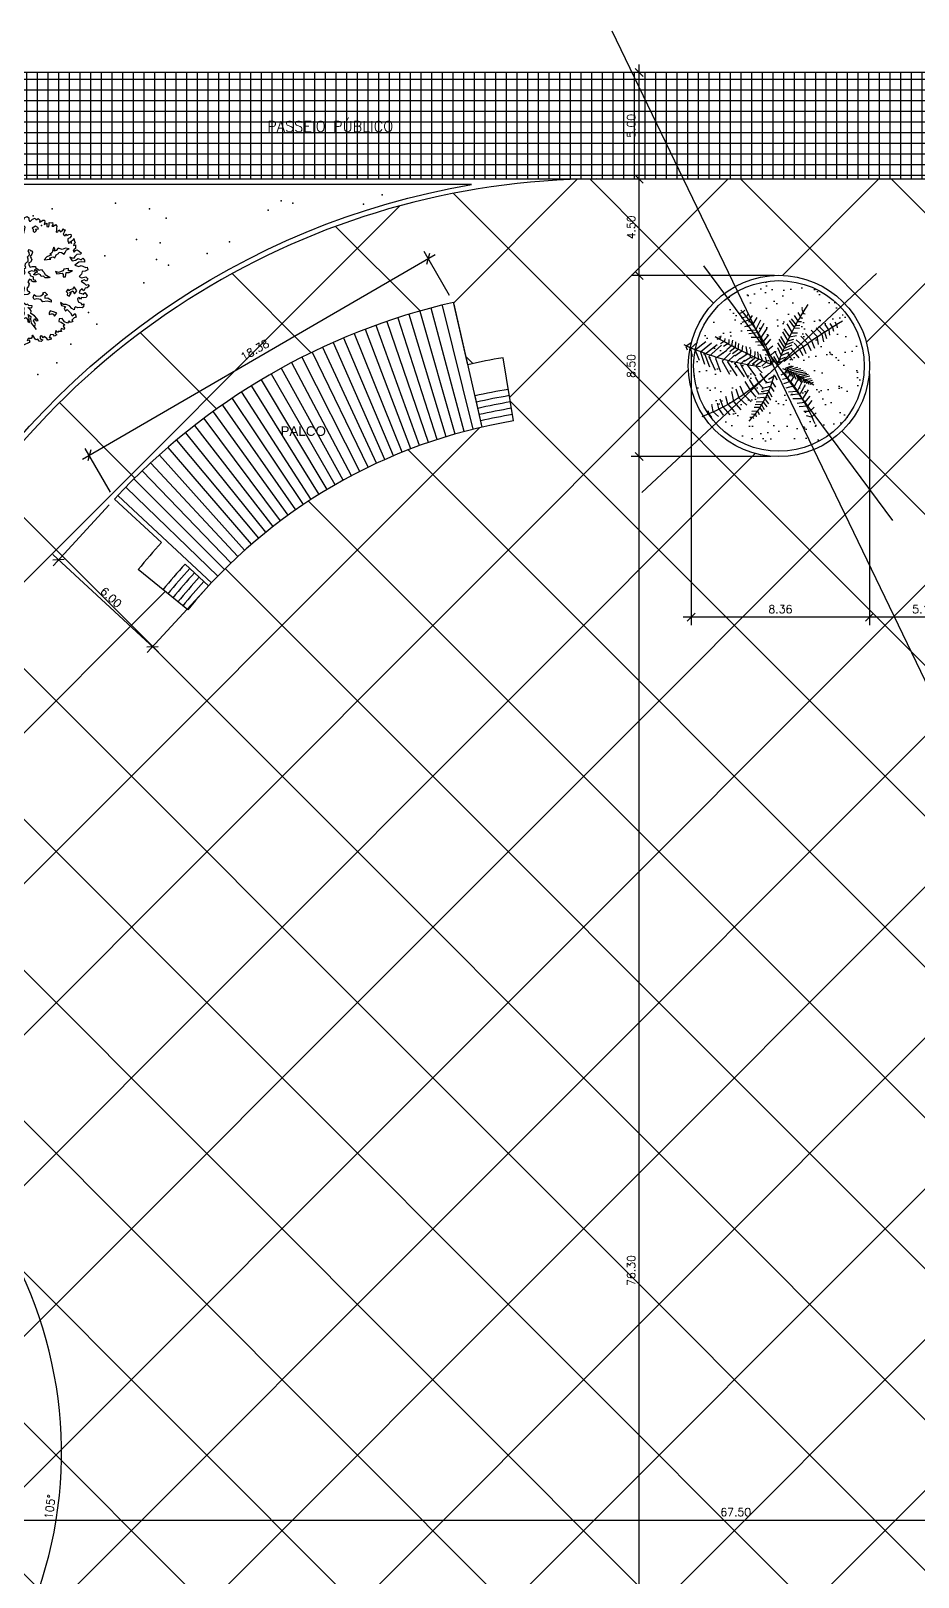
# Model space of a CAD drawing. Header units: millimetres. Extents: x 71 to 407, y 12 to 405.
# Drawn here: x 296.2 to 337.8, y 191 to 263.4 of the extents above; entities that cross this region are included whole.
import ezdxf

# ---------------------------------------------------------------- set-up
doc = ezdxf.new("R2010")
doc.units = ezdxf.units.MM
doc.header["$LTSCALE"] = 0.25
for name, color, linetype in [('av1', 62, 'Continuous'), ('CALCADAS', 250, 'Continuous'), ('canteiro', 4, 'Continuous'), ('COTA', 240, 'Continuous'), ('DEC-MAD', 35, 'Continuous'), ('GRAMA', 3, 'Continuous'), ('PISO-CONCRETO', 8, 'Continuous'), ('pisos-concreto', 9, 'Continuous'), ('QUADRA-LINH-1', 1, 'Continuous'), ('TEXTO1', 7, 'Continuous'), ('VEGETACAO', 84, 'Continuous'), ('VP', 7, 'Continuous')]:
    doc.layers.add(name, color=color, linetype=linetype)
doc.styles.get("Standard").update_dxf_attribs({"font": 'romans.shx'})
doc.styles.add('TECHNICLIGHT', font='arial.ttf')
doc.dimstyles.new('250', dxfattribs={"dimscale": 2.5, "dimtxt": 0.15, "dimasz": 0.15, "dimexe": 0.15, "dimexo": 0.15, "dimgap": 0.075, "dimtad": 1, "dimzin": 4, "dimdsep": 46, "dimtxsty": 'Standard', "dimblk1": 'OBLIQUE', "dimblk2": 'OBLIQUE', "dimsah": 1, "dimcen": 0.09, "dimdle": 0.15, "dimclrd": 256, "dimclre": 256, "dimclrt": 7, "dimadec": 0, "dimazin": 0, "dimtfac": 1, "dimtmove": 2, "dimatfit": 3, "dimldrblk": 'ORIGIN', "dimfxl": 1, "dimtolj": 1, "dimtzin": 4, "dimlwd": -1, "dimarcsym": 0})

# ---------------------------------------------------------------- blocks, each defined once
blk = doc.blocks.new('Biptre15')
for points in [[(2.643, -0.008), (2.801, -0.126), (2.879, -0.201), (2.954, -0.17), (3.019, -0.244), (2.932, -0.328), (2.835, -0.341), (2.77, -0.468), (2.683, -0.372), (2.577, -0.459), (2.546, -0.565), (2.77, -0.621), (2.717, -0.621), (2.823, -0.543), (2.919, -0.683), (2.879, -0.78), (2.761, -0.792), (2.664, -0.78), (2.608, -0.857), (2.555, -0.78), (2.468, -0.836), (2.503, -0.973), (2.643, -1.038), (2.674, -1.125), (2.761, -1.081), (2.748, -1.209), (2.695, -1.265), (2.587, -1.243), (2.49, -1.265), (2.384, -1.209), (2.331, -1.265), (2.319, -1.349), (2.201, -1.287), (2.095, -1.169), (1.933, -1.113), (1.793, -1.103), (1.675, -1.016), (1.728, -1.156), (1.911, -1.2), (1.846, -1.287), (1.911, -1.414), (1.986, -1.34), (2.135, -1.489), (2.223, -1.639), (2.363, -1.533), (2.415, -1.704), (2.31, -1.726), (2.201, -1.835), (2.254, -1.897), (2.135, -1.953), (2.073, -1.875), (2.008, -1.984), (1.859, -1.919), (1.75, -1.769), (1.61, -1.779), (1.588, -1.897), (1.706, -1.931), (1.88, -2.059), (1.803, -2.124), (1.868, -2.22), (1.846, -2.273), (1.706, -2.23), (1.697, -2.295), (1.728, -2.37), (1.653, -2.37), (1.566, -2.37), (1.526, -2.413), (1.451, -2.317), (1.429, -2.457), (1.504, -2.532), (1.386, -2.585), (1.342, -2.532), (1.202, -2.519), (1.137, -2.672), (1.215, -2.659), (1.233, -2.737), (1.075, -2.778), (1.031, -2.703), (0.913, -2.606), (0.86, -2.672), (0.804, -2.575), (0.72, -2.585), (0.72, -2.715), (0.838, -2.768), (0.773, -2.834), (0.676, -2.821), (0.611, -2.725), (0.515, -2.756), (0.44, -2.659), (0.322, -2.563), (0.387, -2.541), (0.3, -2.703), (0.151, -2.703), (0.107, -2.79), (0.182, -2.768), (0.235, -2.843), (0.204, -2.886), (-0.064, -3.014), (-0.16, -2.874), (-0.173, -2.725), (-0.139, -2.659), (-0.226, -2.597), (-0.195, -2.466), (-0.235, -2.361), (-0.313, -2.295), (-0.366, -2.413), (-0.335, -2.541), (-0.44, -2.628), (-0.397, -2.694), (-0.353, -2.79), (-0.453, -3.014), (-0.559, -2.908), (-0.646, -2.812), (-0.72, -2.874), (-0.795, -2.812), (-0.923, -2.896), (-1.031, -2.865), (-1.119, -2.737), (-1.031, -2.619), (-1.084, -2.501), (-1.031, -2.37), (-1, -2.273), (-1.063, -2.22), (-1.137, -2.37), (-1.203, -2.305), (-1.237, -2.382), (-1.215, -2.519), (-1.364, -2.519), (-1.514, -2.413), (-1.601, -2.519), (-1.666, -2.423), (-1.707, -2.339), (-1.815, -2.295), (-1.784, -2.23), (-1.803, -2.09), (-1.815, -2.015), (-1.784, -1.984), (-1.847, -1.909), (-1.977, -2.071), (-1.934, -2.168), (-2.126, -2.112), (-2.126, -1.984), (-2.223, -1.931), (-2.192, -1.813), (-2.117, -1.779), (-2.214, -1.682), (-2.319, -1.757), (-2.332, -1.757), (-2.394, -1.673), (-2.31, -1.598), (-2.394, -1.467), (-2.459, -1.48), (-2.512, -1.414), (-2.45, -1.383), (-2.438, -1.243), (-2.643, -1.296), (-2.643, -1.19), (-2.643, -1.081), (-2.705, -1.06), (-2.77, -1.016), (-2.783, -0.963), (-2.814, -0.792), (-2.845, -0.77), (-2.823, -0.748), (-2.761, -0.63), (-2.879, -0.599), (-2.932, -0.555), (-2.814, -0.49), (-2.705, -0.328), (-2.599, -0.328), (-2.459, -0.21), (-2.385, -0.288), (-2.385, -0.114), (-2.459, -0.03), (-2.568, -0.179), (-2.609, -0.114), (-2.739, -0.114), (-2.783, -0.21), (-2.889, -0.191), (-2.932, -0.148), (-3.072, -0.061), (-2.976, 0.005), (-2.932, 0.163), (-3.116, 0.207), (-3.082, 0.378), (-2.942, 0.422), (-2.867, 0.4), (-2.823, 0.496), (-2.665, 0.518), (-2.643, 0.593), (-2.686, 0.658), (-2.783, 0.808), (-2.889, 0.842), (-2.954, 0.917), (-2.92, 1.004), (-2.823, 1.035), (-2.652, 1.044), (-2.665, 1.131), (-2.761, 1.228), (-2.705, 1.377), (-2.77, 1.486), (-2.674, 1.551), (-2.49, 1.53), (-2.372, 1.57), (-2.394, 1.701), (-2.503, 1.785), (-2.438, 1.894), (-2.276, 1.968), (-2.201, 2.087), (-2.223, 2.196), (-1.986, 2.217), (-1.977, 2.174), (-1.815, 2.205), (-1.815, 2.27), (-1.825, 2.354), (-1.794, 2.376), (-1.784, 2.376), (-1.666, 2.336), (-1.535, 2.41), (-1.548, 2.451), (-1.535, 2.56), (-1.47, 2.56), (-1.364, 2.507), (-1.171, 2.516), (-1.171, 2.55), (-1.119, 2.625), (-1.128, 2.678), (-1.097, 2.765), (-0.957, 2.827), (-0.751, 2.775), (-0.699, 2.893), (-0.751, 2.958), (-0.655, 2.958), (-0.611, 2.883), (-0.59, 2.687), (-0.624, 2.538), (-0.559, 2.485), (-0.493, 2.529), (-0.471, 2.678), (-0.387, 2.687), (-0.313, 2.55), (-0.117, 2.292), (-0.042, 2.227), (0.02, 2.516), (-0.064, 2.603), (-0.129, 2.722), (-0.117, 2.849), (-0.055, 2.84)], [(-0.055, 2.84), (-0.002, 2.967), (0.107, 3.02), (0.194, 2.958), (0.194, 2.883), (0.216, 2.796), (0.269, 2.796), (0.365, 2.893), (0.493, 2.936), (0.515, 2.883), (0.568, 2.883), (0.633, 2.924), (0.698, 2.84), (0.686, 2.753), (0.729, 2.765), (0.848, 2.84), (0.922, 2.849), (0.944, 2.753), (0.913, 2.647), (1.031, 2.709), (1.04, 2.55), (1.128, 2.538), (1.149, 2.647), (1.149, 2.731), (1.267, 2.722), (1.299, 2.743), (1.32, 2.647), (1.267, 2.56), (1.351, 2.56), (1.439, 2.647), (1.504, 2.56), (1.482, 2.473), (1.482, 2.389), (1.47, 2.28), (1.547, 2.301), (1.588, 2.389), (1.666, 2.301), (1.762, 2.376), (1.793, 2.451), (1.824, 2.389), (1.899, 2.389), (1.846, 2.292), (1.793, 2.196), (1.89, 2.118), (1.933, 2.205), (1.964, 2.13), (2.061, 2.174), (2.157, 2.196), (2.179, 2.099), (2.104, 2.012), (2.017, 1.968), (2.017, 1.872), (2.061, 1.754), (2.104, 1.841), (2.191, 1.754), (2.191, 1.884), (2.275, 1.916), (2.297, 1.981), (2.331, 1.863), (2.363, 1.785), (2.297, 1.723), (2.288, 1.657), (2.372, 1.688), (2.384, 1.583), (2.384, 1.517), (2.319, 1.474), (2.266, 1.421), (2.319, 1.355), (2.384, 1.421), (2.45, 1.464), (2.555, 1.39), (2.652, 1.293), (2.608, 1.259), (2.437, 1.237), (2.35, 1.141), (2.288, 1.044), (2.104, 1.11), (2.223, 0.938), (2.384, 0.969), (2.503, 1.044), (2.643, 0.982), (2.717, 1.066), (2.792, 0.969), (2.792, 0.873), (2.664, 0.895), (2.534, 0.873), (2.341, 0.745), (2.534, 0.68), (2.643, 0.724), (2.866, 0.636), (2.919, 0.649), (2.954, 0.518), (2.835, 0.456), (2.695, 0.434), (2.652, 0.316), (2.555, 0.207), (2.664, 0.142), (2.866, 0.198), (2.954, 0.101), (2.888, -0.008), (2.782, 0.045), (2.643, -0.008)]]:
    blk.add_lwpolyline(points)
for points in [[(0.494, 2.561), (0.344, 2.475), (0.397, 2.422), (0.397, 2.336), (0.461, 2.271), (0.547, 2.356), (0.505, 2.422), (0.644, 2.442), (0.613, 2.497)], [(-0.279, 0.016), (-0.182, 0.016), (-0.065, 0.144), (-0.096, 0.219), (-0.043, 0.305), (0.012, 0.402), (-0.021, 0.455), (-0.032, 0.573), (0.043, 0.627), (0.021, 0.712), (0.032, 0.82), (0.098, 0.884), (0.151, 0.906), (0.162, 1.025), (0.129, 1.122), (0.226, 1.219), (0.204, 1.336), (0.162, 1.411), (0.204, 1.466), (0.236, 1.455), (0.29, 1.391), (0.322, 1.422), (0.355, 1.347), (0.322, 1.261), (0.258, 1.142), (0.3, 1.067), (0.333, 0.981), (0.269, 0.875), (0.183, 0.853), (0.183, 0.756), (0.258, 0.637), (0.366, 0.681), (0.505, 0.681), (0.494, 0.627), (0.569, 0.584), (0.666, 0.509), (0.785, 0.541), (0.827, 0.466), (0.891, 0.413), (0.957, 0.305), (1.182, 0.166), (1.107, 0.144), (0.957, 0.144), (0.871, 0.219), (0.774, 0.208), (0.73, 0.283), (0.644, 0.327), (0.505, 0.274), (0.408, 0.294), (0.472, 0.349), (0.538, 0.424), (0.58, 0.38), (0.602, 0.435), (0.472, 0.541), (0.441, 0.445), (0.311, 0.466), (0.151, 0.413), (0.236, 0.349), (0.247, 0.252), (0.386, 0.188), (0.397, 0.069), (0.452, 0.047), (0.527, -0.039), (0.386, -0.039), (0.29, 0.005), (0.322, 0.036), (0.215, 0.08), (0.14, -0.039), (0.204, -0.136), (0.173, -0.244), (0.087, -0.35), (0.118, -0.458), (0.183, -0.491), (0.236, -0.577), (0.14, -0.641), (-0.032, -0.652), (-0.074, -0.577), (-0.043, -0.511), (-0.01, -0.361), (-0.043, -0.275), (-0.129, -0.211), (-0.29, -0.275), (-0.332, -0.319), (-0.409, -0.416), (-0.473, -0.35), (-0.623, -0.458), (-0.57, -0.522), (-0.495, -0.597), (-0.667, -0.663), (-0.645, -0.749), (-0.645, -0.855), (-0.601, -0.899), (-0.537, -0.921), (-0.504, -1.027), (-0.612, -1.124), (-0.72, -1.199), (-0.73, -1.275), (-0.847, -1.275), (-0.88, -1.189), (-0.827, -1.135), (-0.838, -1.027), (-0.816, -0.941), (-0.773, -0.932), (-0.752, -0.866), (-0.805, -0.791), (-0.88, -0.694), (-0.847, -0.588), (-0.784, -0.641), (-0.752, -0.577), (-0.784, -0.48), (-0.891, -0.416), (-1.052, -0.436), (-1.063, -0.544), (-1.202, -0.533), (-1.288, -0.416), (-1.332, -0.339), (-1.44, -0.361), (-1.515, -0.447), (-1.493, -0.522), (-1.374, -0.588), (-1.407, -0.652), (-1.579, -0.588), (-1.74, -0.566), (-1.825, -0.652), (-1.836, -0.469), (-1.707, -0.458), (-1.632, -0.405), (-1.59, -0.297), (-1.374, -0.233), (-1.44, -0.136), (-1.363, -0.092), (-1.343, -0.2), (-1.224, -0.2), (-1.224, -0.092), (-1.171, -0.006), (-1.074, -0.147), (-1.171, -0.211), (-1.105, -0.286), (-1.01, -0.253), (-0.869, -0.167), (-0.805, -0.244), (-0.73, -0.211), (-0.72, -0.147), (-0.709, -0.092), (-0.847, 0.036), (-0.805, 0.122), (-0.72, 0.294), (-0.794, 0.316), (-0.773, 0.391), (-0.709, 0.435), (-0.634, 0.327), (-0.59, 0.23), (-0.526, 0.294), (-0.559, 0.38), (-0.634, 0.466), (-0.645, 0.606), (-0.752, 0.563), (-0.827, 0.627), (-0.999, 0.573), (-1.03, 0.637), (-0.977, 0.723), (-1.01, 0.767), (-1.105, 0.789), (-1.268, 0.723), (-1.332, 0.809), (-1.385, 0.928), (-1.482, 0.97), (-1.557, 1.078), (-1.557, 1.175), (-1.612, 1.228), (-1.718, 1.261), (-1.783, 1.336), (-1.772, 1.433), (-1.654, 1.369), (-1.557, 1.272), (-1.449, 1.25), (-1.385, 1.122), (-1.138, 0.961), (-0.999, 0.939), (-0.913, 0.895), (-0.933, 0.853), (-0.805, 0.767), (-0.752, 0.842), (-0.773, 1.025), (-0.548, 0.95), (-0.59, 0.809), (-0.57, 0.712), (-0.418, 0.798), (-0.365, 1.1), (-0.312, 1.153), (-0.268, 1.003), (-0.387, 0.692), (-0.515, 0.573), (-0.451, 0.455), (-0.343, 0.531), (-0.312, 0.349), (-0.462, 0.274), (-0.515, 0.111), (-0.398, 0.166), (-0.387, 0.058), (-0.376, -0.006)], [(-0.581, 2.024), (-0.698, 2.046), (-0.847, 2.121), (-0.869, 1.971), (-1.041, 1.96), (-1.074, 1.83), (-0.977, 1.799), (-0.838, 1.713), (-0.794, 1.788), (-0.805, 1.907), (-0.709, 1.896), (-0.676, 1.799), (-0.548, 1.863), (-0.504, 1.949), (-0.365, 1.916), (-0.354, 1.993), (-0.495, 2.068)], [(1.75, 1.477), (1.558, 1.53), (1.472, 1.422), (1.375, 1.391), (1.417, 1.466), (1.364, 1.583), (1.331, 1.508), (1.278, 1.336), (1.171, 1.239), (1.246, 1.228), (1.032, 1.122), (0.913, 0.992), (1.043, 1.003), (1.214, 1.014), (1.16, 1.067), (1.311, 1.133), (1.406, 1.089), (1.472, 1.228), (1.578, 1.283), (1.611, 1.347), (1.719, 1.325), (1.847, 1.261), (1.891, 1.336), (1.955, 1.455), (2.085, 1.497), (1.913, 1.53)], [(-1.808, 0.329), (-1.701, 0.439), (-1.808, 0.618), (-1.916, 0.51), (-1.951, 0.547), (-1.951, 0.763), (-2.169, 0.798), (-2.277, 0.763), (-2.24, 0.618), (-2.204, 0.547), (-2.169, 0.439), (-2.24, 0.366), (-2.169, 0.294), (-2.024, 0.402), (-1.951, 0.329)], [(-2.717, 0.219), (-2.568, 0.305), (-2.621, 0.349), (-2.502, 0.38), (-2.471, 0.252), (-2.621, 0.144)], [(2.049, 0.474), (2.049, 0.582), (1.833, 0.547), (1.796, 0.474), (1.58, 0.402), (1.436, 0.439), (1.509, 0.329), (1.759, 0.366), (1.796, 0.294), (1.796, 0.187), (1.904, 0.187), (1.941, 0.402), (2.085, 0.402), (2.23, 0.474)], [(0.441, -0.641), (0.538, -0.716), (0.752, -0.705), (0.882, -0.608), (0.838, -0.566), (0.946, -0.533), (1.063, -0.652), (0.935, -0.694), (0.946, -0.802), (1.085, -0.791), (1.235, -0.899), (1.235, -0.996), (1.054, -0.952), (0.849, -0.985), (0.752, -0.866), (0.558, -0.835), (0.441, -0.877), (0.397, -0.78)], [(2.234, -0.383), (2.116, -0.416), (2.074, -0.48), (2.03, -0.394), (1.944, -0.502), (2.008, -0.555), (1.988, -0.663), (2.074, -0.716), (2.181, -0.577), (2.096, -0.555), (2.256, -0.458), (2.331, -0.608), (2.439, -0.469), (2.32, -0.275)], [(-1.701, -0.86), (-1.772, -0.824), (-1.916, -0.932), (-1.88, -1.003), (-1.951, -1.147), (-1.988, -1.184), (-2.096, -1.111), (-2.169, -1.184), (-1.951, -1.437), (-1.701, -1.329), (-1.701, -1.184), (-1.556, -1.076), (-1.556, -1.003), (-1.664, -0.968)], [(0.527, -2.285), (0.461, -2.144), (0.505, -2.038), (0.452, -1.93), (0.408, -1.877), (0.472, -1.758), (0.538, -1.877), (0.624, -1.855), (0.558, -1.758), (0.452, -1.639), (0.28, -1.533), (0.3, -1.403), (0.247, -1.339), (0.14, -1.253), (0.333, -1.264), (0.344, -1.167), (0.183, -1.156), (0.118, -1.092), (0.054, -1.124), (-0.054, -1.049), (-0.096, -1.156), (-0.043, -1.284), (-0.065, -1.414), (-0.032, -1.478), (-0.054, -1.608), (-0.129, -1.533), (-0.193, -1.564), (-0.129, -1.672), (-0.043, -1.769), (0.065, -1.714), (0.14, -1.833), (0.14, -1.919), (0.226, -1.952), (0.204, -1.758), (0.162, -1.575), (0.28, -1.672), (0.269, -1.8), (0.3, -1.983), (0.375, -2.08)], [(1.509, -1.508), (1.399, -1.471), (1.183, -1.4), (1.148, -1.508), (1.148, -1.581), (1.256, -1.545), (1.328, -1.545), (1.399, -1.652)], [(-1.504, -2.166), (-1.44, -2.091), (-1.493, -2.027), (-1.504, -1.919), (-1.601, -1.866), (-1.557, -1.714), (-1.471, -1.822), (-1.418, -1.908), (-1.363, -1.8), (-1.31, -1.963), (-1.31, -2.08), (-1.396, -2.124), (-1.321, -2.221)]]:
    blk.add_lwpolyline(points, close=True)
blk = doc.blocks.new('VGPALB_2')
at = {"color": 0}
for p, q in [((-13, 134.6), (-17.5, 135.6)), ((-5, 136.9), (-13, 134.6)), ((87.1, 135.3), (115.6, 135.8)), ((101.4, 145.9), (121.5, 144.6)), ((112.3, 152.9), (126.1, 153.8)), ((115.6, 135.8), (122.3, 114.7)), ((121.5, 144.6), (129, 129.6)), ((126.1, 153.8), (128.6, 146.8)), ((-30.5, 98.6), (-9.2, 88.9)), ((-13.4, 101.8), (-28, 107.3)), ((-13.9, 113.6), (-23, 116.9)), ((-12.5, 122.7), (-20, 126.1)), ((2.2, 119.2), (-13.9, 113.6)), ((3.7, 108.7), (-13.4, 101.8)), ((-1.6, 127.8), (-12.5, 122.7)), ((-9.2, 88.9), (5.4, 99.1)), ((41.9, 103.2), (51.1, 94.9)), ((46.5, 109), (51.5, 103.2)), ((51.5, 103.2), (64.5, 104.6)), ((51.9, 115.6), (56.1, 111.6)), ((55.3, 125.2), (59.5, 122.1)), ((56.1, 111.6), (66.2, 112.5)), ((59.5, 122.1), (66.6, 124.8)), ((66.2, 109), (101.4, 107.6)), ((72.9, 115.6), (106, 116)), ((80, 125.7), (109.8, 125.7)), ((101.4, 107.6), (109.8, 76.9)), ((106, 116), (113.9, 89.6)), ((109.8, 125.7), (119, 100.6)), ((-31, 88.9), (-11.4, 80.9)), ((-29.4, 76.9), (-8.2, 70)), ((-11.4, 80.9), (6.5, 91.7)), ((-8.2, 70), (7.6, 82.6)), ((-6.5, 60.9), (6.5, 69.4)), ((28.5, 75.1), (36.4, 61)), ((32.2, 81.2), (40.6, 72.9)), ((36.4, 89.6), (45.6, 80.4)), ((39.4, 96.2), (46.9, 87.4)), ((40.6, 72.9), (58.6, 73.8)), ((45.6, 80.4), (59.9, 80.8)), ((46.9, 87.4), (61.6, 87.4)), ((51.1, 94.9), (63.7, 94.4)), ((58.2, 76), (78.3, 74.7)), ((61.6, 85.2), (86.3, 82.1)), ((64.1, 93.6), (93.4, 95.8)), ((78.3, 74.7), (81.3, 39.5)), ((86.3, 82.1), (91.3, 51.8)), ((93.4, 95.8), (102.6, 67.2)), ((-112, 62.1), (-109, 52.7)), ((-109, 52.7), (-111.4, 50.2)), ((-99.4, 48.4), (-102.3, 46.6)), ((-100.9, 62.1), (-99.4, 48.4)), ((-89.5, 46.8), (-95.3, 42.3)), ((-91, 62.1), (-89.5, 46.8)), ((-81.7, 42.6), (-87.5, 38.6)), ((-75.8, 41.7), (-83.4, 34.6)), ((-82.3, 60.6), (-81.7, 42.6)), ((-76.4, 60.3), (-75.8, 41.7)), ((-65.1, 36.8), (-73.8, 29.4)), ((-55.7, 33.4), (-68.8, 26.7)), ((-68, 57.9), (-65.1, 36.8)), ((-56.9, 53.6), (-55.7, 33.4)), ((-50.8, 50.8), (-47.6, 29.1)), ((-41.5, 45.9), (-38.8, 25.5)), ((-35.4, 43.8), (-32.4, 21.2)), ((-28.1, 39.8), (-25.5, 19)), ((-23.9, 64.3), (-6.5, 60.9)), ((-21.2, 54.6), (-6.5, 51.2)), ((-16.3, 40.3), (-2.9, 40)), ((-6.5, 51.2), (7.6, 60.9)), ((-2.9, 40), (6, 47.2)), ((1.1, 27.8), (7.6, 36.3)), ((10.4, 33.3), (14.6, 22.8)), ((15.9, 44.3), (19.7, 29.8)), ((16.3, 50.9), (25.1, 37.3)), ((20.5, 55.3), (30.1, 43.9)), ((24.7, 64.1), (36, 50.9)), ((25.1, 37.3), (41.4, 37.3)), ((30.1, 43.9), (44, 44.3)), ((36, 50.9), (50.7, 53.1)), ((36.4, 61), (54.4, 62.3)), ((44, 43), (50.3, 43.9)), ((48.6, 54.4), (60.3, 53.6)), ((50.3, 43.9), (51.9, 14)), ((54, 63.2), (68.3, 61.9)), ((60.3, 53.6), (66.2, 20.6)), ((68.3, 61.9), (70.8, 27.6)), ((-138.7, 2.2), (-138.2, -7.9)), ((-129.4, 7.1), (-128.6, -7.2)), ((-117.5, 12), (-118.9, -4.5)), ((-110.8, 12.6), (-111.7, -4.5)), ((-99.7, 15.7), (-100.9, -1.4)), ((-86, 17.5), (-86.6, 0.1)), ((-86.6, 0.1), (-81.4, -17.6)), ((-74.7, 19.3), (-76.4, 0.7)), ((-76.4, 0.7), (-72.4, -17)), ((-62.7, 19.6), (-65.4, 1.9)), ((-65.4, 1.9), (-60.4, -15.2)), ((-47.6, 29.1), (-59.8, 23.9)), ((-54.9, 16.9), (-55.7, 2.8)), ((-55.7, 2.8), (-52.5, -14.6)), ((-38.8, 25.5), (-55.5, 19.6)), ((-32.4, 21.2), (-49.3, 16.9)), ((-42.9, 2.5), (-43.2, -12.8)), ((-42.4, 14.2), (-42.9, 2.5)), ((-25.5, 19), (-40.9, 13.5)), ((-17.3, 13.8), (-34.2, 9)), ((-30.7, 8.3), (-29.5, 1.3)), ((-29.5, 1.3), (-30.7, -8.8)), ((-22, 31.9), (-17.3, 13.8)), ((-21.4, 5.6), (-8.3, 9.3)), ((-15, 1.6), (-1.6, 5.9)), ((-8.3, 9.3), (-12.6, 28.2)), ((-12, 28.9), (1.1, 27.8)), ((-1.6, 5.9), (-4.2, 22.4)), ((7.2, 21.5), (11.2, 12)), ((11.2, 12), (29.3, 17.5)), ((14.6, 22.8), (28, 22.3)), ((19.7, 29.8), (36.4, 30.7)), ((37.7, 30.2), (36.4, 10.9)), ((41.4, 12.7), (41.9, -4.1)), ((53.6, 13.1), (55.7, -2.3)), ((66.2, 16.6), (68.7, -1.9)), ((75.8, 19.3), (79.2, -4.1)), ((89.6, 19.3), (94.7, 0.3)), ((94.7, 0.3), (92.2, -21.6)), ((100.1, 19.3), (106.8, 0.8)), ((106.8, 0.8), (103.9, -21.6)), ((111, 20.6), (120.7, 1.7)), ((120.7, 1.7), (119.4, -21.6)), ((126.9, 21), (133.6, 6.1)), ((133.6, 6.1), (132.8, -16.4)), ((139.5, 24.1), (145, 6.9)), ((145, 6.9), (144.1, -15)), ((149.6, 20.6), (154.2, 10)), ((154.2, 10), (155.4, -7.1)), ((161.7, 22.8), (167.6, 12.7)), ((167.6, 12.7), (165.1, -2.7)), ((174.3, 20.6), (176.8, 14)), ((176.8, 14), (177.6, 4.7)), ((-148.7, -1.7), (-147.5, -10.3)), ((-147.5, -10.3), (-144.6, -14.6)), ((-138.2, -7.9), (-134.7, -15.5)), ((-128.6, -7.2), (-123, -16.7)), ((-118.9, -4.5), (-113.7, -18.3)), ((-111.7, -4.5), (-104.4, -19.2)), ((-100.9, -1.4), (-91.9, -16.7)), ((-33.8, -39.4), (-13.7, -29.1)), ((-31.7, -33.6), (-11.3, -23.3)), ((-28.3, -26.7), (-9.6, -18.8)), ((-22.2, -19.8), (-8.7, -15.5)), ((-17.4, -15.8), (-6.7, -12.5)), ((-13.7, -29.1), (-10.1, -43.9)), ((-11.3, -23.3), (-8.5, -37.6)), ((-9.6, -18.8), (-6.7, -32.5)), ((-8.7, -15.5), (-6.2, -28.4)), ((0.6, -31.5), (-6.9, -28)), ((-6.7, -12.5), (-4.2, -22.6)), ((0.2, -19.6), (-4.4, -18.6)), ((8.1, -17.3), (0.2, -19.6)), ((11.5, -26.4), (0.6, -31.5)), ((34.3, -8.2), (19.4, -10.3)), ((19.4, -10.3), (21.4, -20.1)), ((32.2, -17), (44.1, -10.4)), ((32.5, -17.7), (33.2, -29.9)), ((40.2, -22.6), (56.6, -14.9)), ((41.4, -35.5), (40.2, -22.6)), ((41.9, -4.1), (41, -11.5)), ((49.4, -26), (62.7, -18.8)), ((51.8, -42.1), (49.4, -26)), ((55.7, -2.3), (55.3, -14.6)), ((56.2, -28.9), (67.4, -21.5)), ((57.9, -45.2), (56.2, -28.9)), ((77.5, -23.4), (66.2, -30.5)), ((66.2, -30.5), (67, -48)), ((68.7, -1.9), (69.5, -20.8)), ((84.2, -28.2), (72.5, -36.6)), ((79.2, -4.1), (78.3, -20.3)), ((89.2, -31.8), (79.2, -39.2)), ((-36.9, -57.4), (-22.9, -50.1)), ((-36.3, -52.2), (-19.6, -45.4)), ((-36, -49), (-19, -40)), ((-35.4, -63.6), (-23.3, -56.5)), ((-35.2, -44.7), (-16.7, -34.2)), ((-34.9, -67.3), (-25.8, -63.6)), ((-25.8, -63.6), (-24.6, -68.8)), ((-23.3, -56.5), (-22.4, -64.9)), ((-22.9, -50.1), (-19.4, -61.3)), ((-19.6, -45.4), (-17.1, -57.8)), ((-19, -40), (-14.4, -55.2)), ((-17.3, -55.6), (3.9, -65.3)), ((-16.7, -34.2), (-13.1, -49.9)), ((-0.3, -52.4), (-14.9, -46.9)), ((-0.8, -40.6), (-9.9, -37.3)), ((15.3, -35), (-0.8, -40.6)), ((16.8, -45.5), (-0.3, -52.4)), ((1.7, -73.3), (19.6, -62.5)), ((3.9, -65.3), (18.6, -55.1)), ((72.5, -36.6), (73.3, -50.7)), ((79.2, -39.2), (81.3, -51.1)), ((94.7, -34.4), (85.5, -41.4)), ((85.5, -41.4), (86.7, -52.4)), ((103.5, -37.9), (93.8, -44.5)), ((93.8, -44.5), (95.9, -53.3)), ((107.7, -41.9), (101.4, -48)), ((101.4, -48), (103.5, -52.9)), ((114.8, -45.4), (109.8, -48.9)), ((109.8, -48.9), (110.6, -52.4)), ((-34.2, -72.2), (-27.9, -69.4)), ((-27.9, -69.4), (-27.4, -71.6)), ((-17.9, -65.3), (1.7, -73.3)), ((-16.3, -77.3), (4.9, -84.2)), ((-10.8, -89.9), (6.6, -93.3)), ((4.9, -84.2), (20.7, -71.6)), ((6.6, -93.3), (19.6, -84.7)), ((6.6, -103), (20.7, -93.3)), ((-8.1, -99.6), (6.6, -103)), ((-3.2, -113.8), (10.2, -114.2)), ((1.1, -125.3), (14.2, -126.4)), ((10.2, -114.2), (19.1, -107)), ((14.2, -126.4), (20.7, -117.8))]:
    blk.add_line(p, q, dxfattribs=at)
for centre, radius, start, end in [((384, 123.6), 395.6, 177.5116, 196.1981), ((-944.9, 526.2), 1084.9, 331.6939, 338.6524), ((-356.1, 396.7), 538.2, 315.9636, 333.7318), ((-342, -590.2), 686, 59.8381, 71.8484), ((-10.8, -1015.9), 1016.9, 90.2413, 98.5833), ((67.3, 408.2), 409.3, 264.2297, 287.7669), ((341.3, -196.9), 392.2, 151.3416, 162.1709), ((397.1, -30.6), 395.6, 177.5116, 196.1981), ((150.2, 161.4), 213.8, 232.3504, 262.2028)]:
    blk.add_arc(centre, radius, start, end, dxfattribs=at)
blk = doc.blocks.new('_OBLIQUE')
at = {"color": 0, "linetype": 'ByBlock'}
blk.add_line((-0.5, -0.5), (0.5, 0.5), dxfattribs=at)
blk = doc.blocks.new('*D56')
at = {"layer": 'COTA'}
blk.add_line((324.754, 166.818), (324.754, 243.868), dxfattribs=at)
at = {"layer": 'COTA', "lineweight": -2}
for p, q in [((330.932, 243.493), (324.379, 243.493)), ((321.907, 167.193), (325.129, 167.193))]:
    blk.add_line(p, q, dxfattribs=at)
at = {"layer": 'DEFPOINTS', "color": 0}
for p in [(324.754, 243.493), (331.307, 243.493), (321.532, 167.193)]:
    blk.add_point(p, dxfattribs=at)
at = {"layer": 'COTA', "xscale": 0.375, "yscale": 0.375, "zscale": 0.375}
for p, rotation in [((324.754, 243.493), 90), ((324.754, 167.193), 270)]:
    blk.add_blockref('_OBLIQUE', p, dxfattribs=dict(at, rotation=rotation))
at = {"layer": 'COTA', "color": 7, "insert": (324.379, 205.343), "char_height": 0.375, "attachment_point": 5, "rotation": 90}
blk.add_mtext('\\A1;76.30', dxfattribs=at)
blk = doc.blocks.new('_Origin')
at = {"color": 0, "linetype": 'ByBlock', "lineweight": -2}
blk.add_line((0, 0), (-1, 0), dxfattribs=at)
blk.add_circle((0, 0), 0.5, dxfattribs=at)
blk = doc.blocks.new('*D57')
at = {"layer": 'COTA'}
blk.add_line((324.754, 243.118), (324.754, 252.364), dxfattribs=at)
at = {"layer": 'COTA', "lineweight": -2}
for p, q in [((331.101, 251.989), (324.379, 251.989)), ((330.932, 243.493), (324.379, 243.493))]:
    blk.add_line(p, q, dxfattribs=at)
at = {"layer": 'DEFPOINTS', "color": 0}
for p in [(324.754, 251.989), (331.476, 251.989), (331.307, 243.493)]:
    blk.add_point(p, dxfattribs=at)
at = {"layer": 'COTA', "xscale": 0.375, "yscale": 0.375, "zscale": 0.375}
for p, rotation in [((324.754, 251.989), 90), ((324.754, 243.493), 270)]:
    blk.add_blockref('_OBLIQUE', p, dxfattribs=dict(at, rotation=rotation))
at = {"layer": 'COTA', "color": 7, "insert": (324.379, 247.741), "char_height": 0.375, "attachment_point": 5, "rotation": 90}
blk.add_mtext('\\A1;8.50', dxfattribs=at)
blk = doc.blocks.new('*D58')
at = {"layer": 'COTA'}
blk.add_line((324.754, 251.614), (324.754, 256.868), dxfattribs=at)
at = {"layer": 'COTA', "lineweight": -2}
for p, q in [((324.657, 256.493), (324.379, 256.493)), ((331.101, 251.989), (324.379, 251.989))]:
    blk.add_line(p, q, dxfattribs=at)
at = {"layer": 'DEFPOINTS', "color": 0}
for p in [(324.754, 256.493), (325.032, 256.493), (331.476, 251.989)]:
    blk.add_point(p, dxfattribs=at)
at = {"layer": 'COTA', "xscale": 0.375, "yscale": 0.375, "zscale": 0.375}
for p, rotation in [((324.754, 256.493), 90), ((324.754, 251.989), 270)]:
    blk.add_blockref('_OBLIQUE', p, dxfattribs=dict(at, rotation=rotation))
at = {"layer": 'COTA', "color": 7, "insert": (324.379, 254.241), "char_height": 0.375, "attachment_point": 5, "rotation": 90}
blk.add_mtext('\\A1;4.50', dxfattribs=at)
blk = doc.blocks.new('*D64')
at = {"layer": 'COTA', "lineweight": -2}
for p, q in [((295.532, 196.468), (295.532, 193.269)), ((363.032, 193.968), (363.032, 193.269))]:
    blk.add_line(p, q, dxfattribs=at)
at = {"layer": 'COTA'}
blk.add_line((295.157, 193.644), (363.407, 193.644), dxfattribs=at)
at = {"layer": 'DEFPOINTS', "color": 0}
for p in [(295.532, 196.843), (363.032, 194.343), (363.032, 193.644)]:
    blk.add_point(p, dxfattribs=at)
at = {"layer": 'COTA', "xscale": 0.375, "yscale": 0.375, "zscale": 0.375, "rotation": 180}
blk.add_blockref('_OBLIQUE', (295.532, 193.644), dxfattribs=at)
at = {"layer": 'COTA', "xscale": 0.375, "yscale": 0.375, "zscale": 0.375}
blk.add_blockref('_OBLIQUE', (363.032, 193.644), dxfattribs=at)
at = {"layer": 'COTA', "color": 7, "insert": (329.282, 194.019), "char_height": 0.375, "attachment_point": 5}
blk.add_mtext('\\A1;67.50', dxfattribs=at)
blk = doc.blocks.new('*D82')
at = {"layer": 'COTA', "lineweight": -2}
for p, q in [((335.557, 247.368), (335.557, 235.592)), ((340.689, 238.618), (340.689, 235.592))]:
    blk.add_line(p, q, dxfattribs=at)
at = {"layer": 'COTA'}
blk.add_line((341.064, 235.967), (335.182, 235.967), dxfattribs=at)
at = {"layer": 'DEFPOINTS', "color": 0}
for p in [(335.557, 247.743), (340.689, 238.993), (335.557, 235.967)]:
    blk.add_point(p, dxfattribs=at)
at = {"layer": 'COTA', "xscale": 0.375, "yscale": 0.375, "zscale": 0.375, "rotation": 180}
blk.add_blockref('_OBLIQUE', (335.557, 235.967), dxfattribs=at)
at = {"layer": 'COTA', "xscale": 0.375, "yscale": 0.375, "zscale": 0.375}
blk.add_blockref('_OBLIQUE', (340.689, 235.967), dxfattribs=at)
at = {"layer": 'COTA', "color": 7, "insert": (338.123, 236.342), "char_height": 0.375, "attachment_point": 5}
blk.add_mtext('\\A1;5.13', dxfattribs=at)
blk = doc.blocks.new('*D83')
at = {"layer": 'COTA', "lineweight": -2}
for p, q in [((327.198, 248.453), (327.198, 235.592)), ((335.557, 247.368), (335.557, 235.592))]:
    blk.add_line(p, q, dxfattribs=at)
at = {"layer": 'COTA'}
blk.add_line((335.932, 235.967), (326.823, 235.967), dxfattribs=at)
at = {"layer": 'DEFPOINTS', "color": 0}
for p in [(327.198, 248.828), (335.557, 247.743), (327.198, 235.967)]:
    blk.add_point(p, dxfattribs=at)
at = {"layer": 'COTA', "xscale": 0.375, "yscale": 0.375, "zscale": 0.375, "rotation": 180}
blk.add_blockref('_OBLIQUE', (327.198, 235.967), dxfattribs=at)
at = {"layer": 'COTA', "xscale": 0.375, "yscale": 0.375, "zscale": 0.375}
blk.add_blockref('_OBLIQUE', (335.557, 235.967), dxfattribs=at)
at = {"layer": 'COTA', "color": 7, "insert": (331.378, 236.342), "char_height": 0.375, "attachment_point": 5}
blk.add_mtext('\\A1;8.36', dxfattribs=at)
blk = doc.blocks.new('*D84')
at = {"layer": 'COTA'}
blk.add_line((324.754, 256.118), (324.754, 261.868), dxfattribs=at)
at = {"layer": 'COTA', "lineweight": -2}
for p, q in [((324.657, 261.493), (324.379, 261.493)), ((324.657, 256.493), (324.379, 256.493))]:
    blk.add_line(p, q, dxfattribs=at)
at = {"layer": 'DEFPOINTS', "color": 0}
for p in [(324.754, 261.493), (325.032, 261.493), (325.032, 256.493)]:
    blk.add_point(p, dxfattribs=at)
at = {"layer": 'COTA', "xscale": 0.375, "yscale": 0.375, "zscale": 0.375}
for p, rotation in [((324.754, 261.493), 90), ((324.754, 256.493), 270)]:
    blk.add_blockref('_OBLIQUE', p, dxfattribs=dict(at, rotation=rotation))
at = {"layer": 'COTA', "color": 7, "insert": (324.379, 258.993), "char_height": 0.375, "attachment_point": 5, "rotation": 90}
blk.add_mtext('\\A1;5.00', dxfattribs=at)
blk = doc.blocks.new('*D102')
at = {"layer": 'COTA'}
for p, q in [((290.52, 209.485), (292.117, 211.082)), ((286.81, 181.272), (287.936, 179.322))]:
    blk.add_line(p, q, dxfattribs=at)
blk.add_arc((277.841, 196.806), 19.814, 300, 45, dxfattribs=at)
at = {"layer": 'DEFPOINTS', "color": 0}
for p in [(290.255, 209.22), (287.072, 206.037), (295.799, 188.433), (284.372, 185.495), (286.622, 181.597)]:
    blk.add_point(p, dxfattribs=at)
at = {"layer": 'COTA', "xscale": 0.375, "yscale": 0.375, "zscale": 0.375}
for p, rotation in [((291.852, 210.817), 134.9999999999998), ((287.748, 179.647), 210.0000000000002)]:
    blk.add_blockref('_OBLIQUE', p, dxfattribs=dict(at, rotation=rotation))
at = {"layer": 'COTA', "color": 7, "insert": (297.114, 194.269), "char_height": 0.375, "attachment_point": 5, "rotation": 82.5}
blk.add_mtext('\\A1;105°', dxfattribs=at)
blk = doc.blocks.new('*D121')
at = {"layer": 'COTA'}
blk.add_line((298.632, 243.366), (315.183, 252.963), dxfattribs=at)
at = {"layer": 'COTA', "lineweight": -2}
for p, q in [((315.86, 251.049), (314.671, 253.1)), ((299.957, 241.828), (298.768, 243.879))]:
    blk.add_line(p, q, dxfattribs=at)
at = {"layer": 'DEFPOINTS', "color": 0}
for p in [(314.859, 252.775), (316.048, 250.725), (300.145, 241.504)]:
    blk.add_point(p, dxfattribs=at)
at = {"layer": 'COTA', "xscale": 0.375, "yscale": 0.375, "zscale": 0.375}
for p, rotation in [((314.859, 252.775), 30.10661154930417), ((298.957, 243.554), 210.1066115493041)]:
    blk.add_blockref('_OBLIQUE', p, dxfattribs=dict(at, rotation=rotation))
at = {"layer": 'COTA', "color": 7, "insert": (306.72, 248.489), "char_height": 0.375, "attachment_point": 5, "rotation": 30.10661}
blk.add_mtext('\\A1;18.38', dxfattribs=at)
blk = doc.blocks.new('*D122')
at = {"layer": 'COTA', "lineweight": -2}
for p, q in [((299.891, 241.228), (297.263, 238.379)), ((304.302, 237.161), (301.674, 234.311))]:
    blk.add_line(p, q, dxfattribs=at)
at = {"layer": 'COTA'}
blk.add_line((297.242, 238.908), (302.204, 234.333), dxfattribs=at)
at = {"layer": 'DEFPOINTS', "color": 0}
for p in [(300.145, 241.504), (304.556, 237.437), (301.928, 234.587)]:
    blk.add_point(p, dxfattribs=at)
at = {"layer": 'COTA', "xscale": 0.375, "yscale": 0.375, "zscale": 0.375}
for p, rotation in [((297.517, 238.654), 137.319033857684), ((301.928, 234.587), 317.319033857684)]:
    blk.add_blockref('_OBLIQUE', p, dxfattribs=dict(at, rotation=rotation))
at = {"layer": 'COTA', "color": 7, "insert": (299.977, 236.896), "char_height": 0.375, "attachment_point": 5, "rotation": 317.31903}
blk.add_mtext('\\A1;6.00', dxfattribs=at)

msp = doc.modelspace()

# ---------------------------------------------------------------- hatches: boundary and pattern name
at = {"layer": 'GRAMA'}
h = msp.add_hatch(dxfattribs=at)
h.set_pattern_fill('AR-SAND', color=256, scale=0.025, style=0)
h.set_pattern_definition([(37.5, (346.5319, 149.6925), (-0.040001, 1.223533), [0, -0.9652, 0, -1.0795, 0, -1.031875]), (7.5, (346.5319, 149.6925), (1.123808, 1.792063), [0, -0.5207, 0, -0.86995, 0, -0.333375]), (327.5, (345.7508, 149.6925), (1.977481, 0.003593), [0, -0.3175, 0, -1.143, 0, -1.49225]), (317.5, (345.7508, 149.6925), (1.90889, 0.557323), [0, -0.15875, 0, -0.7493, 0, -0.85725])])
edge = h.paths.add_edge_path()
edge.add_arc((331.307, 247.743), 4, 0, 360)
at = {"layer": 'PISO-CONCRETO'}
h = msp.add_hatch(dxfattribs=at)
h.set_pattern_fill('_USER', color=256, scale=0.5, style=0, double=1, pattern_type=0)
h.set_pattern_definition([(0, (311.53186, 147.1925), (0, 0.5), []), (90, (311.53186, 147.1925), (-0.5, 3e-17), [])])
edge = h.paths.add_edge_path()
edge.add_arc((378.032, 149.693), 7.5, 270, 360)
edge.add_line((385.532, 149.693), (385.532, 253.993))
edge.add_arc((378.032, 253.993), 7.5, 0, 90)
edge.add_line((378.032, 261.493), (245.032, 261.493))
edge.add_arc((245.032, 253.993), 7.5, 90, 180)
edge.add_line((237.532, 253.993), (237.532, 149.693))
edge.add_arc((245.032, 149.693), 7.5, 180, 270)
edge.add_line((245.032, 142.193), (378.032, 142.193))
edge = h.paths.add_edge_path(flags=16)
edge.add_arc((378.032, 149.693), 2.5, 270, 360)
edge.add_line((380.532, 149.693), (380.532, 253.993))
edge.add_arc((378.032, 253.993), 2.5, 0, 90)
edge.add_line((378.032, 256.493), (245.032, 256.493))
edge.add_arc((245.032, 253.993), 2.5, 90, 180)
edge.add_line((242.532, 253.993), (242.532, 149.693))
edge.add_arc((245.032, 149.693), 2.5, 180, 270)
edge.add_line((245.032, 147.193), (378.032, 147.193))
at = {"layer": 'pisos-concreto'}
h = msp.add_hatch(dxfattribs=at)
h.set_pattern_fill('_USER', color=256, scale=5, angle=45, style=0, double=1, pattern_type=0)
h.set_pattern_definition([(45, (311.532, 147.1925), (-3.53553, 3.53553), []), (135, (311.532, 147.1925), (-3.53553, -3.53553), [])])
h.paths.add_polyline_path([(363.032, 221.702, 0.319198), (375.322, 233.993), (380.375, 233.993, -0.170799), (374.437, 222.118), (380.532, 222.118), (380.532, 253.993, 0.414214), (378.032, 256.493), (372.338, 256.493), (372.338, 252.636, -0.206358), (380.375, 238.993), (375.322, 238.993, 0.319198), (363.032, 251.283), (363.032, 256.336, -0.127213), (372.338, 252.636), (372.338, 256.493), (360.532, 256.493), (360.532, 241.543, -0.414214), (365.582, 236.493, -1), (355.482, 236.493, -0.414214), (360.532, 241.543), (360.532, 256.493), (351.754, 256.493), (351.754, 254.463, -0.082452), (358.032, 256.336), (358.032, 251.283, 0.319198), (345.742, 238.993), (340.689, 238.993, -0.252967), (351.754, 254.463), (351.754, 256.493), (331.826, 256.493), (331.826, 251.961, -0.378826), (335.557, 247.743, -1), (327.057, 247.743, -0.450509), (331.826, 251.961), (331.826, 256.493), (321.925, 256.493, 0.098776), (308.175, 253.329), (308.175, 247.753, -0.068045), (316.048, 250.725), (316.717, 247.8, -0.014968), (318.365, 248.126), (318.858, 245.167, 0.182114), (303.573, 236.304), (301.25, 238.202, -0.014968), (302.351, 239.47), (300.145, 241.504, -0.082452), (308.175, 247.753), (308.175, 253.329, 0.161455), (291.463, 237.972), (272.943, 256.493), (251.768, 256.493, -0.220092), (258.808, 253.236), (256.902, 251.618, 1), (246.634, 242.894), (244.729, 241.276, -0.177903), (242.532, 247.256), (242.532, 229.122), (244.735, 229.122), (244.144, 229.712), (264.863, 250.43), (289.611, 225.681), (268.893, 204.963), (244.735, 229.122), (242.532, 229.122), (242.532, 200.011), (245.379, 200.011, -0.094039), (245.032, 201.843, -1), (255.032, 201.843, -0.094039), (254.684, 200.011), (270.186, 200.011, -0.657735), (284.878, 200.011), (290.14, 200.011, 0.135728), (286.72, 206.039), (290.256, 209.574, -0.493239), (286.532, 181.254), (284.032, 185.584, 0.335111), (290.14, 200.011), (284.878, 200.011, -0.102155), (285.532, 196.843, -1), (269.532, 196.843, -0.102155), (270.186, 200.011), (254.684, 200.011, -0.681016), (245.379, 200.011), (242.532, 200.011), (242.532, 183.595), (251.16, 183.595, -0.118042), (259.875, 186.879), (259.875, 183.595), (264.875, 183.595), (264.875, 186.879, -0.342564), (282.218, 169.536), (277.165, 169.536, 0.319198), (264.875, 181.826), (264.875, 183.595), (259.875, 183.595), (259.875, 181.826, 0.319198), (247.585, 169.536), (242.532, 169.536), (242.532, 164.536), (247.585, 164.536, 0.319198), (259.875, 152.245), (259.875, 147.193), (264.875, 147.193), (264.875, 152.245, 0.319198), (277.165, 164.536), (282.218, 164.536, -0.168261), (276.422, 152.799), (276.422, 147.193), (301.532, 147.193), (301.532, 167.193), (306.532, 167.193), (306.532, 147.193), (316.532, 147.193), (316.532, 167.193), (321.532, 167.193), (321.532, 147.193), (343.532, 147.193), (343.532, 152.193), (347.155, 152.193), (347.155, 157.666), (345.594, 157.193, -0.243304), (348.934, 175.263), (352.507, 171.69, 0.232179), (350.379, 158.644), (347.155, 157.666), (347.155, 152.193), (349.532, 152.193), (349.532, 147.193), (359.532, 147.193), (359.532, 152.193), (365.532, 152.193), (365.532, 147.193), (378.032, 147.193, 0.414214), (380.532, 149.693), (380.532, 152.193), (375.532, 152.193), (375.532, 158.193), (380.532, 158.193), (380.532, 168.193), (375.532, 168.193), (375.532, 174.193), (380.532, 174.193), (380.532, 180.968), (372.265, 180.968), (370.532, 176.833, 0.259311), (356.042, 175.226), (352.469, 178.799, -0.27058), (372.465, 181.445), (372.265, 180.968), (380.532, 180.968), (380.532, 194.343), (363.032, 194.343), (363.032, 199.343), (380.532, 199.343), (380.532, 204.343), (363.032, 204.343), (363.032, 209.343), (380.532, 209.343), (380.532, 222.118), (374.437, 222.118, -0.16227), (363.032, 216.649)])
h.paths.add_polyline_path([(267.425, 167.036, -1), (257.325, 167.036, -1)], flags=16)
h.paths.add_polyline_path([(266.625, 167.036, -1), (258.125, 167.036, -1)], flags=0)
h.paths.add_polyline_path([(265.29, 169.774, -0.396021), (265.29, 164.297), (262.552, 167.036), (262.375, 167.036), (262.375, 166.859), (265.114, 164.12, -0.396021), (259.636, 164.12), (262.375, 166.859), (262.375, 167.036), (262.198, 167.036), (259.46, 164.297, -0.396021), (259.46, 169.774), (262.198, 167.036), (262.375, 167.036), (262.375, 167.212), (259.636, 169.951, -0.396021), (265.114, 169.951), (262.375, 167.212), (262.375, 167.036), (262.552, 167.036)], flags=0)

# ---------------------------------------------------------------- linework, layer by layer
at = {"layer": 'CALCADAS'}
for points in [[(378.032, 142.193, 0.414214), (385.532, 149.693), (385.532, 253.993, 0.414214), (378.032, 261.493), (245.032, 261.493, 0.414214), (237.532, 253.993), (237.532, 149.693, 0.414214), (245.032, 142.193)], [(378.032, 147.193, 0.414214), (380.532, 149.693), (380.532, 253.993, 0.414214), (378.032, 256.493), (245.032, 256.493, 0.414214), (242.532, 253.993), (242.532, 149.693, 0.414214), (245.032, 147.193)]]:
    msp.add_lwpolyline(points, format="xyb", close=True, dxfattribs=at)
at = {"layer": 'canteiro'}
msp.add_lwpolyline([(316.883, 256.243), (273.546, 256.243), (291.407, 238.382, -0.225072)], format="xyb", close=True, dxfattribs=at)
for radius in [4.25, 4]:
    msp.add_circle((331.307, 247.743), radius, dxfattribs=at)
msp.add_arc((322.979, 220.448), 36.06, 88.32631, 150.92444, dxfattribs=at)
at = {"layer": 'DEC-MAD'}
for p, q in [((315.696, 244.426), (313.958, 250.15)), ((316.116, 244.55), (314.477, 250.303)), ((316.537, 244.666), (315, 250.447)), ((316.961, 244.775), (315.525, 250.582)), ((316.717, 247.8), (316.048, 250.725)), ((317.387, 244.876), (316.052, 250.707)), ((314.041, 243.86), (311.908, 249.449)), ((314.451, 244.012), (312.416, 249.637)), ((314.864, 244.158), (312.927, 249.817)), ((315.279, 244.296), (313.441, 249.988)), ((312.43, 243.18), (309.912, 248.606)), ((312.828, 243.36), (310.405, 248.83)), ((313.23, 243.534), (310.902, 249.045)), ((313.634, 243.7), (311.403, 249.251)), ((311.255, 242.596), (308.456, 247.883)), ((311.643, 242.798), (308.937, 248.133)), ((312.035, 242.992), (309.422, 248.373)), ((318.858, 245.167), (318.365, 248.126)), ((310.489, 242.174), (307.507, 247.36)), ((310.87, 242.388), (307.979, 247.626)), ((309.369, 241.49), (306.12, 246.513)), ((309.738, 241.725), (306.578, 246.803)), ((310.112, 241.952), (307.04, 247.086)), ((308.643, 241.002), (305.221, 245.909)), ((309.004, 241.249), (305.668, 246.215)), ((317.387, 244.876), (317.052, 246.338)), ((307.934, 240.49), (304.343, 245.274)), ((308.286, 240.749), (304.779, 245.595)), ((306.906, 239.675), (303.069, 244.264)), ((307.244, 239.952), (303.488, 244.608)), ((307.587, 240.224), (303.913, 244.945)), ((306.245, 239.102), (302.25, 243.555)), ((306.573, 239.391), (302.657, 243.913)), ((305.604, 238.507), (301.456, 242.818)), ((305.922, 238.807), (301.85, 243.19)), ((305.292, 238.201), (301.069, 242.439)), ((302.351, 239.47), (300.145, 241.504)), ((304.683, 237.573), (300.315, 241.661)), ((304.984, 237.889), (300.689, 242.053)), ((304.556, 237.437), (303.454, 238.453)), ((303.573, 236.304), (301.25, 238.202))]:
    msp.add_line(p, q, dxfattribs=at)
for radius, start, end in [(31.06, 102.89419, 137.31903), (28.06, 99.46412, 102.89419), (26.56, 99.46412, 102.89419), (26.26, 99.46412, 102.89419), (25.96, 99.46412, 102.89419), (25.66, 99.46412, 102.89419), (25.06, 99.46412, 140.7491), (25.36, 99.46412, 102.89419), (28.06, 137.31903, 140.7491), (26.56, 137.31903, 140.7491), (26.26, 137.31903, 140.7491), (25.96, 137.31903, 140.7491), (25.66, 137.31903, 140.7491), (25.36, 137.31903, 140.7491)]:
    msp.add_arc((322.979, 220.448), radius, start, end, dxfattribs=at)
at = {"layer": 'GRAMA'}
for p in [(300.186, 255.38), (307.959, 255.49), (308.511, 255.38), (311.818, 255.325), (312.701, 255.766), (296.327, 254.774), (297.209, 255.105), (301.785, 255.105), (302.556, 254.664), (307.353, 255.049), (296.712, 254.333), (301.178, 253.672), (302.281, 253.507), (304.486, 253.011), (305.533, 253.562), (299.69, 252.9), (302.115, 252.735), (302.667, 252.46), (301.509, 251.633), (298.918, 250.255), (299.304, 249.704), (298.091, 248.768), (297.429, 247.886), (296.547, 247.335)]:
    msp.add_point(p, dxfattribs=at)
at = {"layer": 'QUADRA-LINH-1'}
for p, q in [((327.764, 252.442), (336.63, 240.505)), ((324.871, 241.811), (335.884, 252.069))]:
    msp.add_line(p, q, dxfattribs=at)
at = {"layer": 'VP'}
msp.add_line((323.471, 263.447), (340.83, 227.449), dxfattribs=at)

# ---------------------------------------------------------------- block references
at = {"layer": 'av1', "xscale": -0.02241210937733505, "yscale": 0.02241210937143023, "zscale": 0.022412109375, "rotation": 38.91863104240765}
msp.add_blockref('VGPALB_2', (331.307, 247.743), dxfattribs=at)
at = {"layer": 'VEGETACAO'}
msp.add_blockref('Biptre15', (295.932, 251.729), dxfattribs=at)

# ---------------------------------------------------------------- texts
at = {"layer": 'TEXTO1'}
msp.add_text('PASSEIO PÚBLICO', height=0.5, dxfattribs=at).set_placement((307.303, 258.723))
at = {"layer": 'TEXTO1', "linetype": 'Continuous', "style": 'TECHNICLIGHT'}
msp.add_text('PALCO', height=0.45, dxfattribs=at).set_placement((307.927, 244.466))

# ---------------------------------------------------------------- dimensions: what is measured, and where the dimension line sits
at = {"layer": 'COTA'}
for base, p1, p2, picture, middle in [((324.754, 261.493), (325.032, 256.493), (325.032, 261.493), '*D84', (324.379, 258.993)), ((324.754, 256.493), (331.476, 251.989), (325.032, 256.493), '*D58', (324.379, 254.241)), ((324.754, 251.989), (331.307, 243.493), (331.476, 251.989), '*D57', (324.379, 247.741)), ((324.754, 243.493), (321.532, 167.193), (331.307, 243.493), '*D56', (324.379, 205.343))]:
    dim = msp.add_linear_dim(base=base, p1=p1, p2=p2, angle=90, dimstyle='250', dxfattribs=at)
    dim.commit()
    dim.dimension.update_dxf_attribs({"geometry": picture, "text_midpoint": middle})
for p2, distance, picture, middle in [((316.048, 250.725), 2.37, '*D121', (306.72, 248.489)), ((304.556, 237.437), -3.876, '*D122', (299.977, 236.896))]:
    dim = msp.add_aligned_dim(p1=(300.145, 241.504), p2=p2, distance=distance, dimstyle='250', dxfattribs=at)
    dim.commit()
    dim.dimension.update_dxf_attribs({"geometry": picture, "text_midpoint": middle})
for base, p1, p2, picture, middle in [((327.198, 235.967), (335.557, 247.743), (327.198, 248.828), '*D83', (331.378, 236.342)), ((335.557, 235.967), (340.689, 238.993), (335.557, 247.743), '*D82', (338.123, 236.342)), ((363.032, 193.644), (295.532, 196.843), (363.032, 194.343), '*D64', (329.282, 194.019))]:
    dim = msp.add_linear_dim(base=base, p1=p1, p2=p2, dimstyle='250', dxfattribs=at)
    dim.commit()
    dim.dimension.update_dxf_attribs({"geometry": picture, "text_midpoint": middle})
dim = msp.add_angular_dim_2l(base=(295.799, 188.433), line1=((284.372, 185.495), (286.622, 181.597)), line2=((290.255, 209.22), (287.072, 206.037)), dimstyle='250', override={"dimdec": 0, "dimazin": 1}, dxfattribs=at)
dim.commit()
dim.dimension.update_dxf_attribs({"geometry": '*D102', "text_midpoint": (297.114, 194.269)})

doc.saveas('drawing.dxf')
